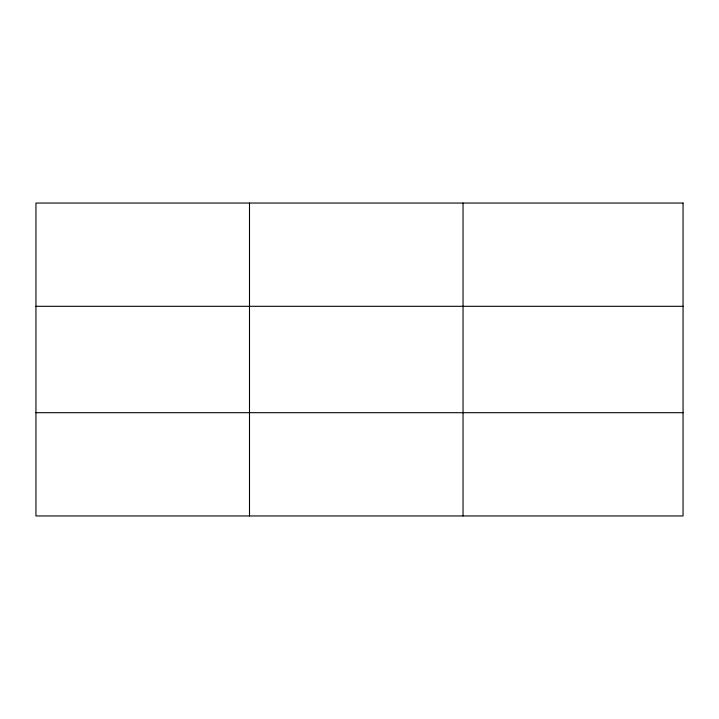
<?xml version="1.0" encoding="UTF-8"?>
<svg xmlns="http://www.w3.org/2000/svg" width="719" height="719" viewBox="0 0 719 719"><rect width="100%" height="100%" fill="white"/><g stroke="black" fill="none" stroke-linecap="round" stroke-linejoin="round"><path stroke-width="1.08" d="M249.493 515.954L249.493 203.046M463.036 515.954L463.036 203.046M35.95 306.303L683.05 306.303M35.95 412.697L683.05 412.697M683.05 203.046L683.05 515.954L35.95 515.954L35.95 203.046L683.05 203.046"/></g></svg>
